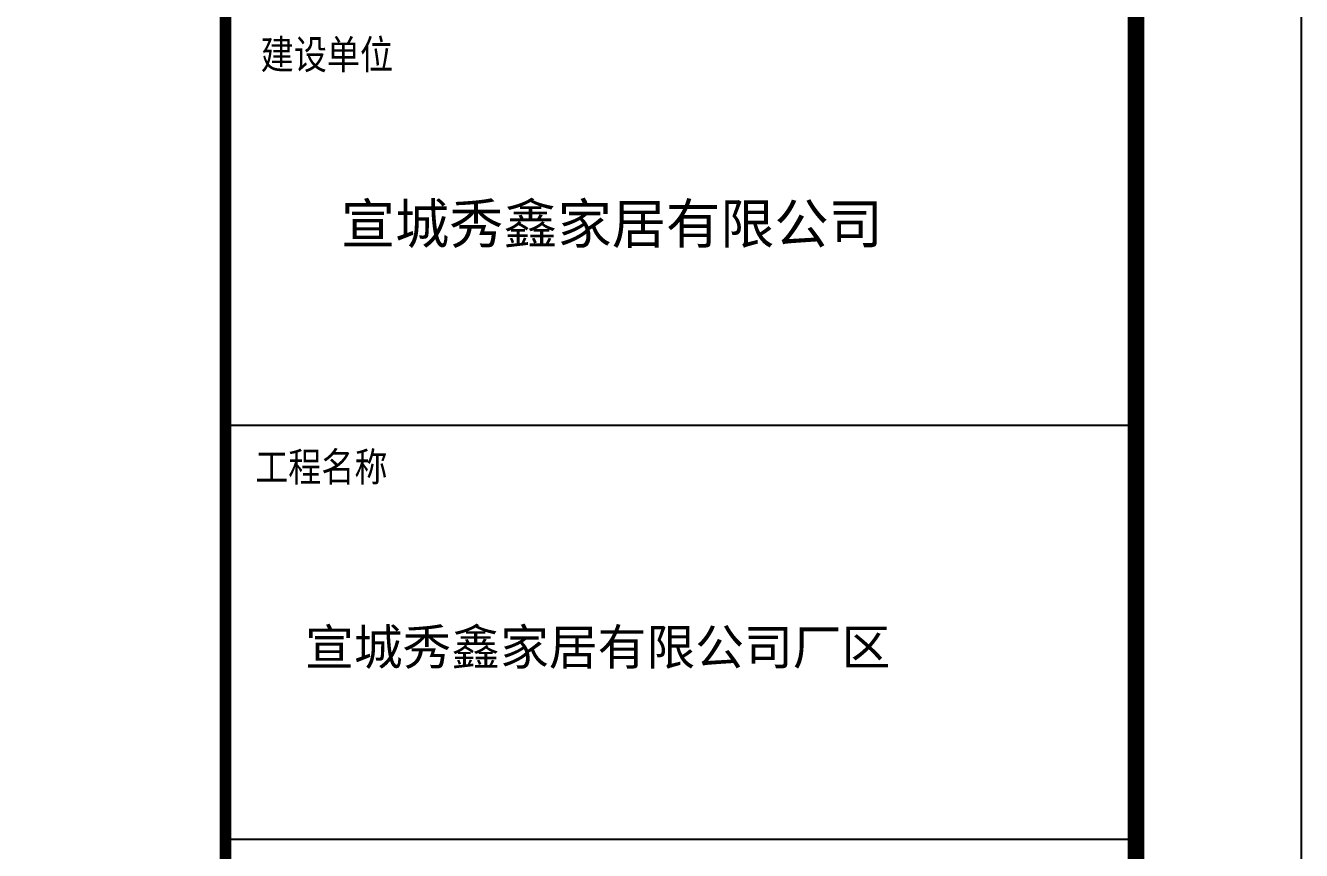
# Model space of a CAD drawing. Extents: x 1162612 to 1711260, y -157368 to 197905.
# Drawn here: x 1670931 to 1678638, y 168100 to 173084 of the extents above; entities that cross this region are included whole.
import ezdxf

# ---------------------------------------------------------------- set-up
doc = ezdxf.new("R2010")
doc.units = 0
doc.header["$LTSCALE"] = 1000
doc.header["$MEASUREMENT"] = 0
for name, color, linetype in [('1', 7, 'CONTINUOUS'), ('PP-PM-TK', 7, 'CONTINUOUS'), ('PUB_TEXT', 7, 'CONTINUOUS'), ('PUB_TITLE', 4, 'CONTINUOUS'), ('TEL_TITLE', 7, 'CONTINUOUS')]:
    doc.layers.add(name, color=color, linetype=linetype)
doc.styles.add('-黑体', font='simhei.ttf', dxfattribs={"width": 0.8})
doc.styles.add('TQ', font='txt.shx', dxfattribs={"width": 0.8, "bigfont": 'hztxt.shx'})

msp = doc.modelspace()

# ---------------------------------------------------------------- linework, layer by layer
at = {"layer": '1'}
for p, q in [((1672138.3, 170668.8), (1677638.3, 170668.8)), ((1672138.3, 168168.8), (1677638.3, 168168.8))]:
    msp.add_line(p, q, dxfattribs=at)
at = {"layer": 'PP-PM-TK', "color": 4, "const_width": 70}
msp.add_lwpolyline([(1672138.3, 196904.7), (1672138.3, 156904.7)], dxfattribs=at)
at = {"layer": 'TEL_TITLE', "color": 4}
msp.add_lwpolyline([(1604338.3, 155904.7), (1678638.3, 155904.7), (1678638.3, 197904.7), (1604338.3, 197904.7)], close=True, dxfattribs=at)
at = {"layer": 'TEL_TITLE', "color": 4, "const_width": 100}
msp.add_lwpolyline([(1606838.3, 156904.7), (1677638.3, 156904.7), (1677638.3, 196904.7), (1606838.3, 196904.7)], close=True, dxfattribs=at)

# ---------------------------------------------------------------- texts
at = {"layer": 'PUB_TEXT', "color": 2, "style": 'TQ'}
for s, p in [('建设单位', (1672351.1, 172801.5)), ('工程名称', (1672317.5, 170310.5))]:
    msp.add_text(s, height=200, dxfattribs=at).set_placement(p)
at = {"layer": 'PUB_TITLE', "color": 255, "style": '-黑体'}
for s, height, p in [('宣城秀鑫家居有限公司', 240, (1672835.3, 171766.8)), ('宣城秀鑫家居有限公司厂区', 216, (1672618.9, 169221.1))]:
    msp.add_text(s, height=height, dxfattribs=at).set_placement(p)

doc.saveas('drawing.dxf')
